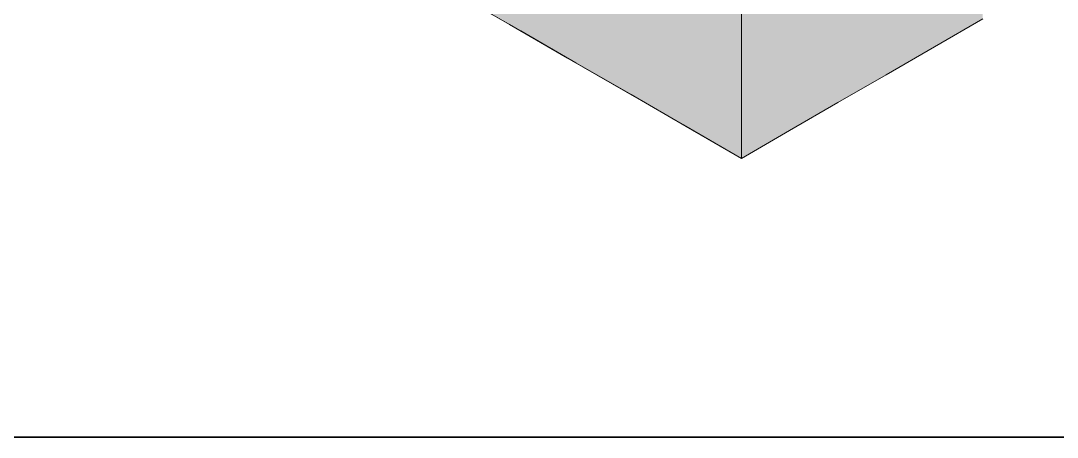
# Model space of a CAD drawing. Header units: metres. Extents: x 349122 to 349453, y 9281252 to 9281971.
# Drawn here: x 349264.2016 to 349264.6665, y 9281655.22 to 9281655.4067 of the extents above; entities that cross this region are included whole.
import ezdxf

# ---------------------------------------------------------------- set-up
doc = ezdxf.new("R2010")
doc.units = ezdxf.units.M
doc.header["$LTSCALE"] = 0.25
doc.layers.add('ISO-3D', color=7, linetype='CONTINUOUS', lineweight=13)
doc.layers.add('ISO-3D-ARISTAS', color=250, linetype='CONTINUOUS', lineweight=13)
doc.layers.add('PANEL', color=5, linetype='CONTINUOUS', lineweight=35, true_color=0x1f4e79)

msp = doc.modelspace()

# ---------------------------------------------------------------- linework, layer by layer
at = {"layer": 'ISO-3D', "true_color": 0x9e9d98}
for points in [[(349264.42583, 9281655.40214), (349264.40109, 9281655.41643), (349264.42583, 9281655.43109), (349264.40109, 9281655.44538)], [(349264.47532, 9281655.40252), (349264.45058, 9281655.4168), (349264.47532, 9281655.43147), (349264.45058, 9281655.44575)], [(349264.52481, 9281655.40289), (349264.50006, 9281655.41718), (349264.52481, 9281655.43184), (349264.50006, 9281655.44613)], [(349264.45058, 9281655.38786), (349264.42583, 9281655.40214), (349264.45058, 9281655.4168), (349264.42583, 9281655.43109)], [(349264.50006, 9281655.38823), (349264.47532, 9281655.40252), (349264.50006, 9281655.41718), (349264.47532, 9281655.43147)], [(349264.47532, 9281655.37357), (349264.45058, 9281655.38786), (349264.47532, 9281655.40252), (349264.45058, 9281655.4168)], [(349264.52481, 9281655.37395), (349264.50006, 9281655.38823), (349264.52481, 9281655.40289), (349264.50006, 9281655.41718)], [(349264.50006, 9281655.35929), (349264.47532, 9281655.37357), (349264.50006, 9281655.38823), (349264.47532, 9281655.40252)], [(349264.52481, 9281655.345), (349264.50006, 9281655.35929), (349264.52481, 9281655.37395), (349264.50006, 9281655.38823)]]:
    msp.add_solid(points, dxfattribs=at)
at = {"layer": 'ISO-3D', "true_color": 0x8e8d88}
for points in [[(349264.54646, 9281655.41539), (349264.52481, 9281655.40289), (349264.54646, 9281655.44434), (349264.52481, 9281655.43184)], [(349264.58976, 9281655.41145), (349264.56811, 9281655.39895), (349264.58976, 9281655.44039), (349264.56811, 9281655.42789)], [(349264.63306, 9281655.4075), (349264.61141, 9281655.395), (349264.63306, 9281655.43645), (349264.61141, 9281655.42395)], [(349264.56811, 9281655.39895), (349264.54646, 9281655.38645), (349264.56811, 9281655.42789), (349264.54646, 9281655.41539)], [(349264.61141, 9281655.395), (349264.58976, 9281655.3825), (349264.61141, 9281655.42395), (349264.58976, 9281655.41145)], [(349264.54646, 9281655.38645), (349264.52481, 9281655.37395), (349264.54646, 9281655.41539), (349264.52481, 9281655.40289)], [(349264.58976, 9281655.3825), (349264.56811, 9281655.37), (349264.58976, 9281655.41145), (349264.56811, 9281655.39895)], [(349264.56811, 9281655.37), (349264.54646, 9281655.3575), (349264.56811, 9281655.39895), (349264.54646, 9281655.38645)], [(349264.54646, 9281655.3575), (349264.52481, 9281655.345), (349264.54646, 9281655.38645), (349264.52481, 9281655.37395)]]:
    msp.add_solid(points, dxfattribs=at)
at = {"layer": 'ISO-3D', "true_color": 0xb0aea8}
for points in [[(349264.44254, 9281655.4175), (349264.42088, 9281655.405), (349264.41655, 9281655.4325), (349264.3949, 9281655.42)], [(349264.49017, 9281655.415), (349264.46852, 9281655.4025), (349264.46419, 9281655.43), (349264.44254, 9281655.4175)], [(349264.5378, 9281655.4125), (349264.51615, 9281655.4), (349264.51182, 9281655.4275), (349264.49017, 9281655.415)], [(349264.58543, 9281655.41), (349264.56378, 9281655.3975), (349264.55945, 9281655.425), (349264.5378, 9281655.4125)], [(349264.63306, 9281655.4075), (349264.61141, 9281655.395), (349264.60708, 9281655.4225), (349264.58543, 9281655.41)], [(349264.46852, 9281655.4025), (349264.44687, 9281655.39), (349264.44254, 9281655.4175), (349264.42088, 9281655.405)], [(349264.51615, 9281655.4), (349264.4945, 9281655.3875), (349264.49017, 9281655.415), (349264.46852, 9281655.4025)], [(349264.56378, 9281655.3975), (349264.54213, 9281655.385), (349264.5378, 9281655.4125), (349264.51615, 9281655.4)], [(349264.61141, 9281655.395), (349264.58976, 9281655.3825), (349264.58543, 9281655.41), (349264.56378, 9281655.3975)], [(349264.4945, 9281655.3875), (349264.47285, 9281655.375), (349264.46852, 9281655.4025), (349264.44687, 9281655.39)], [(349264.54213, 9281655.385), (349264.52048, 9281655.3725), (349264.51615, 9281655.4), (349264.4945, 9281655.3875)], [(349264.58976, 9281655.3825), (349264.56811, 9281655.37), (349264.56378, 9281655.3975), (349264.54213, 9281655.385)], [(349264.52048, 9281655.3725), (349264.49883, 9281655.36), (349264.4945, 9281655.3875), (349264.47285, 9281655.375)], [(349264.56811, 9281655.37), (349264.54646, 9281655.3575), (349264.54213, 9281655.385), (349264.52048, 9281655.3725)], [(349264.54646, 9281655.3575), (349264.52481, 9281655.345), (349264.52048, 9281655.3725), (349264.49883, 9281655.36)]]:
    msp.add_solid(points, dxfattribs=at)
at = {"layer": 'ISO-3D-ARISTAS', "color": 250}
for p, q in [((349264.52481, 9281655.43184), (349264.52481, 9281655.40289)), ((349264.52481, 9281655.40289), (349264.52481, 9281655.43184)), ((349264.42088, 9281655.405), (349264.3949, 9281655.42)), ((349264.42583, 9281655.40214), (349264.40109, 9281655.41643)), ((349264.63306, 9281655.4075), (349264.61141, 9281655.395)), ((349264.63306, 9281655.4075), (349264.61141, 9281655.395)), ((349264.44687, 9281655.39), (349264.42088, 9281655.405)), ((349264.45058, 9281655.38786), (349264.42583, 9281655.40214)), ((349264.52481, 9281655.40289), (349264.52481, 9281655.37395)), ((349264.52481, 9281655.37395), (349264.52481, 9281655.40289)), ((349264.61141, 9281655.395), (349264.58976, 9281655.3825)), ((349264.61141, 9281655.395), (349264.58976, 9281655.3825)), ((349264.47285, 9281655.375), (349264.44687, 9281655.39)), ((349264.47532, 9281655.37357), (349264.45058, 9281655.38786)), ((349264.58976, 9281655.3825), (349264.56811, 9281655.37)), ((349264.58976, 9281655.3825), (349264.56811, 9281655.37)), ((349264.49883, 9281655.36), (349264.47285, 9281655.375)), ((349264.50006, 9281655.35929), (349264.47532, 9281655.37357)), ((349264.52481, 9281655.37395), (349264.52481, 9281655.345)), ((349264.52481, 9281655.345), (349264.52481, 9281655.37395)), ((349264.56811, 9281655.37), (349264.54646, 9281655.3575)), ((349264.56811, 9281655.37), (349264.54646, 9281655.3575)), ((349264.52481, 9281655.345), (349264.49883, 9281655.36)), ((349264.52481, 9281655.345), (349264.50006, 9281655.35929)), ((349264.54646, 9281655.3575), (349264.52481, 9281655.345)), ((349264.54646, 9281655.3575), (349264.52481, 9281655.345))]:
    msp.add_line(p, q, dxfattribs=at)
at = {"layer": 'PANEL'}
msp.add_lwpolyline([(349262.27, 9281655.22), (349266.26, 9281655.22), (349266.26, 9281657.41), (349262.27, 9281657.41)], close=True, dxfattribs=at)

doc.saveas('drawing.dxf')
